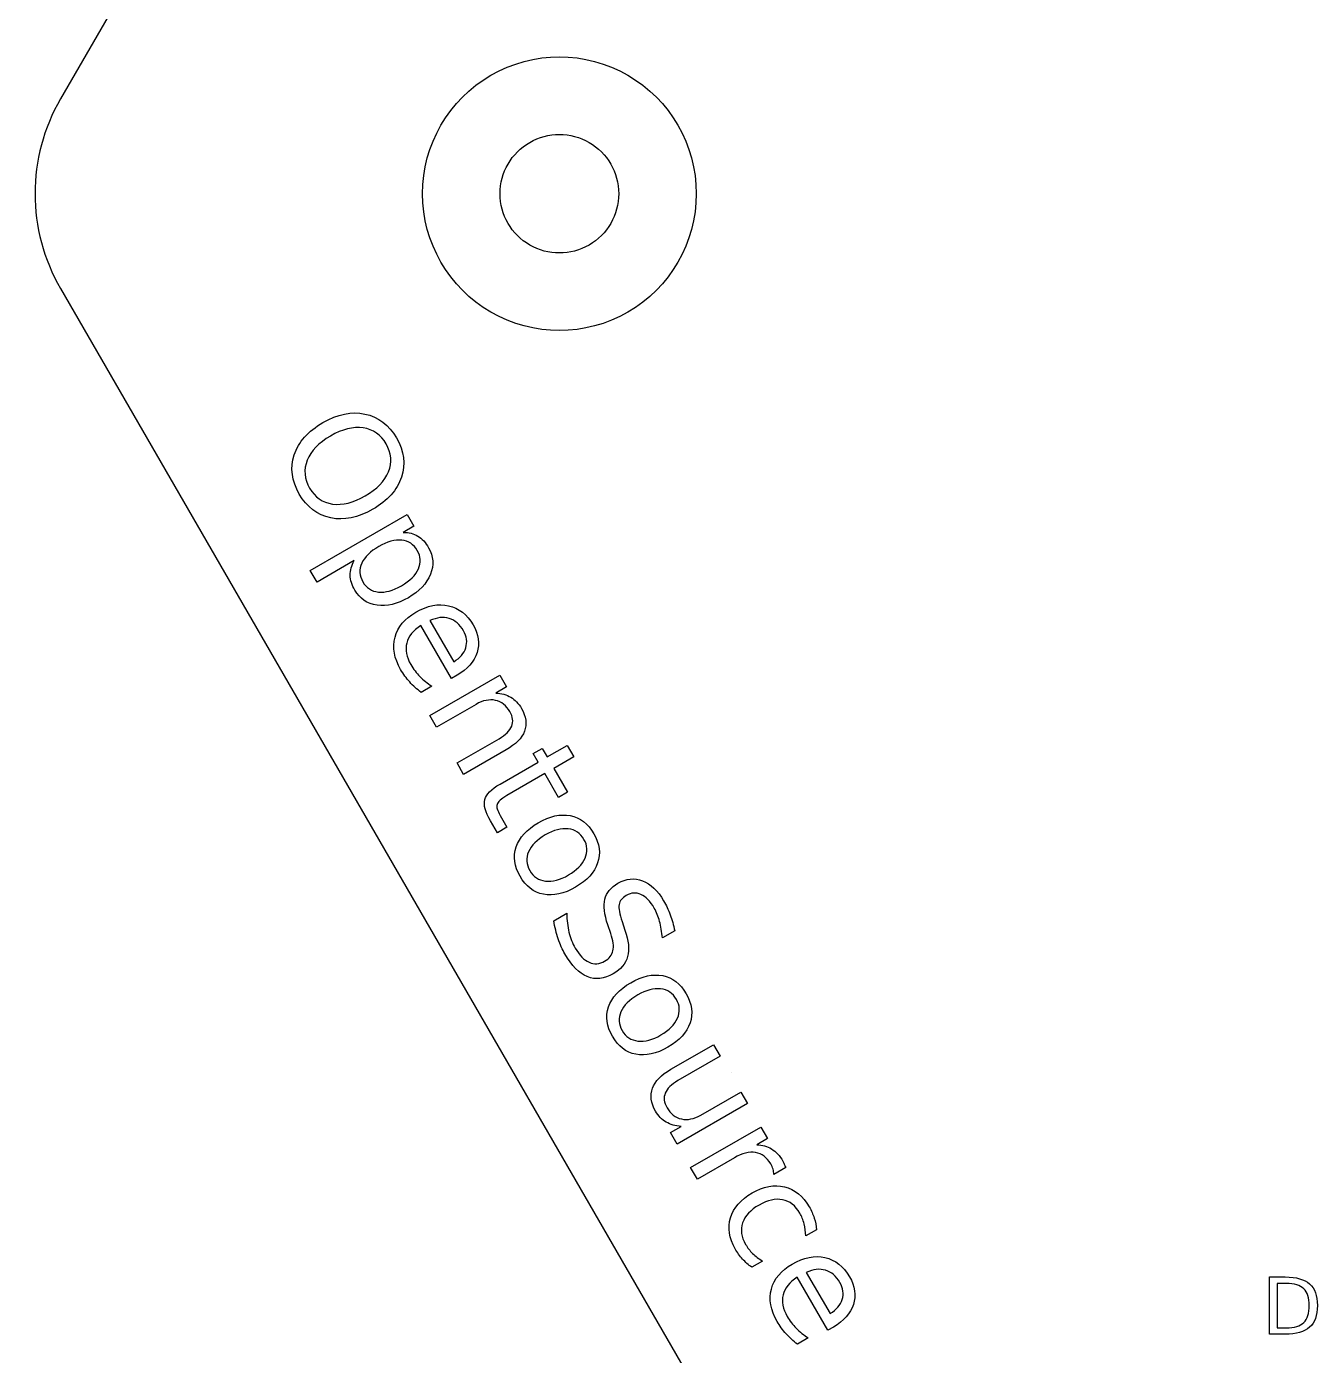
# Model space of a CAD drawing. Extents: x 5 to 486, y 5 to 284.
# Drawn here: x 4.87 to 32.08, y 118.88 to 146.89 of the extents above; entities that cross this region are included whole.
import ezdxf

# ---------------------------------------------------------------- set-up
doc = ezdxf.new("R2010")
doc.units = 0
doc.layers.add('Layer_1', color=7, linetype='CONTINUOUS')

msp = doc.modelspace()

# ---------------------------------------------------------------- linework, layer by layer
at = {"layer": 'Layer_1', "color": 7}
for p, q in [((25.276468, 179.475266), (5.585868, 145.370146)), ((14.851178, 143.370136), (14.851178, 143.370136))]:
    msp.add_line(p, q, dxfattribs=at)
at = {"layer": 'Layer_1', "color": 5}
msp.add_line((13.216562, 143.370136), (13.216562, 143.370136), dxfattribs=at)
at = {"layer": 'Layer_1', "color": 3}
for p, q in [((12.450105, 138.095654), (12.450105, 138.095654)), ((12.666848, 138.22079), (12.666848, 138.22079)), ((10.851161, 135.42622), (12.894367, 136.605865)), ((12.894367, 136.605865), (13.035528, 136.361368)), ((13.035528, 136.361368), (12.810855, 136.231653)), ((11.777357, 135.634963), (10.992322, 135.181723)), ((11.777372, 135.634972), (11.777357, 135.634963)), ((10.992322, 135.181723), (10.851161, 135.42622)), ((12.771763, 135.105982), (12.771763, 135.105982)), ((13.824381, 133.151556), (13.178857, 134.269636)), ((13.372424, 134.370819), (13.874299, 133.504611)), ((13.367527, 132.367959), (14.847724, 133.222552)), ((13.943328, 133.22023), (13.824381, 133.151556)), ((13.943387, 133.220265), (13.943328, 133.22023)), ((14.847724, 133.222552), (14.988885, 132.978054)), ((13.414942, 132.990939), (13.184985, 132.858173)), ((14.988885, 132.978054), (14.758928, 132.845289)), ((14.345267, 132.606461), (13.508687, 132.123462)), ((13.508687, 132.123462), (13.367527, 132.367959)), ((13.942851, 131.371468), (14.828329, 131.882698)), ((15.550754, 131.568503), (15.739743, 131.677616)), ((15.739743, 131.677616), (15.842752, 131.499199)), ((15.842752, 131.499199), (16.263024, 131.741843)), ((16.263024, 131.741843), (16.404148, 131.497323)), ((14.083249, 131.128292), (13.942851, 131.371468)), ((14.976656, 131.644101), (14.083249, 131.128292)), ((14.85023, 130.926166), (15.653763, 131.390086)), ((14.976686, 131.644118), (14.976656, 131.644101)), ((15.653763, 131.390086), (15.550754, 131.568503)), ((16.404148, 131.497323), (15.983876, 131.254679)), ((15.794887, 131.145566), (14.991354, 130.681646)), ((16.084076, 130.644677), (15.794887, 131.145566)), ((15.983876, 131.254679), (16.273065, 130.75379)), ((16.273065, 130.75379), (16.084076, 130.644677)), ((14.85222, 130.266511), (14.996433, 130.016728)), ((14.792903, 129.89922), (14.648691, 130.149004)), ((14.996433, 130.016728), (14.792903, 129.89922)), ((16.619152, 129.760634), (16.619152, 129.760634)), ((16.82532, 129.879664), (16.82532, 129.879664)), ((15.98117, 128.042493), (16.256059, 128.201201)), ((17.423431, 128.025829), (17.483467, 127.84551)), ((17.18471, 127.776989), (17.122576, 127.95786)), ((18.531013, 127.831799), (18.270656, 127.681481)), ((18.531035, 127.831811), (18.531013, 127.831799)), ((18.566406, 126.387892), (18.566406, 126.387892)), ((18.772573, 126.506923), (18.772573, 126.506923)), ((18.450504, 124.913026), (19.34655, 125.430358)), ((19.34655, 125.430358), (19.486947, 125.187182)), ((19.486947, 125.187182), (18.600151, 124.67519)), ((18.450497, 124.913021), (18.450504, 124.913026)), ((19.735517, 124.839056), (19.735517, 124.839056)), ((19.082657, 123.949343), (19.921875, 124.433865)), ((19.921875, 124.433865), (20.062272, 124.19069)), ((20.062272, 124.19069), (18.582074, 123.336098)), ((18.441677, 123.579273), (18.668996, 123.710516)), ((18.582074, 123.336098), (18.441677, 123.579273)), ((18.867515, 122.841855), (20.347712, 123.696447)), ((20.347712, 123.696447), (20.488873, 123.45195)), ((20.488873, 123.45195), (20.258916, 123.319185)), ((19.788427, 123.047547), (19.008675, 122.597358)), ((19.008675, 122.597358), (18.867515, 122.841855)), ((20.870243, 122.843924), (20.620882, 122.698197)), ((21.521586, 121.531847), (21.294267, 121.400604)), ((21.521615, 121.531864), (21.521586, 121.531847)), ((20.379724, 120.872593), (20.155051, 120.742878)), ((21.756842, 119.412131), (21.111319, 120.53021)), ((21.304886, 120.631393), (21.80676, 119.765185)), ((31.063703, 120.53567), (31.398771, 120.53567)), ((31.063703, 119.330242), (31.063703, 120.53567)), ((31.226795, 120.401644), (31.226795, 119.464268)), ((31.423791, 120.401644), (31.226795, 120.401644)), ((21.875789, 119.480805), (21.756842, 119.412131)), ((21.875848, 119.480839), (21.875789, 119.480805)), ((31.398771, 119.330242), (31.063703, 119.330242)), ((31.226795, 119.464268), (31.423791, 119.464268)), ((21.347403, 119.251513), (21.117447, 119.118748))]:
    msp.add_line(p, q, dxfattribs=at)
at = {"layer": 'Layer_1', "color": 5}
for points in [[(14.65887, 145.868286), (15.551373, 146.383573), (16.650982, 146.383573), (17.543486, 145.868286)], [(13.216562, 143.370136), (13.216562, 144.40071), (13.766367, 145.352999), (14.65887, 145.868286)], [(17.543486, 145.868286), (18.435989, 145.352999), (18.985793, 144.40071), (18.985793, 143.370136)], [(14.65887, 140.871986), (13.766367, 141.387272), (13.216562, 142.339562), (13.216562, 143.370136)], [(18.985793, 143.370136), (18.985793, 142.339562), (18.435989, 141.387272), (17.543486, 140.871986)], [(17.543486, 140.871986), (16.650982, 140.356699), (15.551373, 140.356699), (14.65887, 140.871986)]]:
    msp.add_open_spline(points, degree=3, dxfattribs=at)
at = {"layer": 'Layer_1', "color": 7}
for points in [[(5.585868, 145.370146), (4.871337, 144.132541), (4.871337, 142.60775), (5.585868, 141.370146)], [(15.476178, 144.452668), (15.862929, 144.675959), (16.339426, 144.675959), (16.726178, 144.452668)], [(14.851178, 143.370136), (14.851178, 143.816718), (15.089426, 144.229377), (15.476178, 144.452668)], [(16.726178, 144.452668), (17.112929, 144.229377), (17.351178, 143.816718), (17.351178, 143.370136)], [(15.476178, 142.287604), (15.089426, 142.510895), (14.851178, 142.923554), (14.851178, 143.370136)], [(17.351178, 143.370136), (17.351178, 142.923554), (17.112929, 142.510895), (16.726178, 142.287604)], [(16.726178, 142.287604), (16.339426, 142.064313), (15.862929, 142.064313), (15.476178, 142.287604)], [(5.585868, 141.370146), (5.585868, 141.370146), (25.276468, 107.265026), (25.276468, 107.265026)]]:
    msp.add_open_spline(points, degree=3, dxfattribs=at)
at = {"layer": 'Layer_1', "color": 3}
for points in [[(11.11459, 138.543997), (11.426485, 138.72407), (11.722764, 138.784699), (12.003426, 138.725883)], [(12.003426, 138.725883), (12.285471, 138.666692), (12.506611, 138.498328), (12.666848, 138.22079)], [(10.512653, 137.865185), (10.602044, 138.13765), (10.802689, 138.363921), (11.11459, 138.543997)], [(11.966301, 138.43308), (11.756186, 138.463313), (11.526457, 138.406451), (11.277115, 138.262494)], [(12.450105, 138.095654), (12.338194, 138.289489), (12.176926, 138.401965), (11.966301, 138.43308)], [(11.277115, 138.262494), (11.028653, 138.119044), (10.864985, 137.948778), (10.78611, 137.751696)], [(12.498896, 137.510598), (12.57828, 137.706799), (12.562016, 137.901818), (12.450105, 138.095654)], [(12.666848, 138.22079), (12.826575, 137.944134), (12.861304, 137.669319), (12.771034, 137.396346)], [(10.619677, 137.038856), (10.459441, 137.316393), (10.423766, 137.591837), (10.512653, 137.865185)], [(10.78611, 137.751696), (10.707739, 137.553729), (10.724509, 137.357828), (10.83642, 137.163992)], [(12.006572, 136.999038), (12.255913, 137.142995), (12.420022, 137.313515), (12.498896, 137.510598)], [(12.771034, 137.396346), (12.681639, 137.123879), (12.480993, 136.897608), (12.169098, 136.717535)], [(11.280261, 136.535648), (10.9996, 136.594463), (10.779405, 136.762199), (10.619677, 137.038856)], [(10.83642, 137.163992), (10.948331, 136.970157), (11.109093, 136.858564), (11.318705, 136.829214)], [(11.318705, 136.829214), (11.528821, 136.79898), (11.75811, 136.855588), (12.006572, 136.999038)], [(12.169098, 136.717535), (11.858076, 136.537967), (11.561798, 136.477338), (11.280261, 136.535648)], [(12.810855, 136.231653), (12.928466, 136.23142), (13.0308, 136.204745), (13.117857, 136.151628)], [(13.117857, 136.151628), (13.206311, 136.098143), (13.281823, 136.017215), (13.344392, 135.908843)], [(12.294106, 135.933308), (12.115248, 135.830045), (11.995829, 135.712345), (11.935847, 135.580209)], [(12.77771, 136.066259), (12.634165, 136.080889), (12.472964, 136.036572), (12.294106, 135.933308)], [(13.106511, 135.8508), (13.032243, 135.979436), (12.922642, 136.051256), (12.77771, 136.066259)], [(13.127941, 135.459641), (13.187923, 135.591777), (13.180779, 135.722163), (13.106511, 135.8508)], [(13.344392, 135.908843), (13.448163, 135.729105), (13.460985, 135.542085), (13.382857, 135.347783)], [(11.691856, 135.328326), (11.690273, 135.430791), (11.718779, 135.533007), (11.777372, 135.634972)], [(11.935847, 135.580209), (11.877253, 135.4477), (11.88509, 135.317127), (11.959358, 135.188491)], [(11.79018, 135.011519), (11.727612, 135.119891), (11.694837, 135.225493), (11.691856, 135.328326)], [(12.771763, 135.105982), (12.950621, 135.209245), (13.069347, 135.327132), (13.127941, 135.459641)], [(13.382857, 135.347783), (13.305233, 135.152597), (13.150119, 134.987857), (12.917516, 134.853564)], [(12.256848, 134.697681), (12.049508, 134.727168), (11.893952, 134.831781), (11.79018, 135.011519)], [(11.959358, 135.188491), (12.033626, 135.059854), (12.142533, 134.988221), (12.286078, 134.973591)], [(12.286078, 134.973591), (12.43101, 134.958588), (12.592906, 135.002718), (12.771763, 135.105982)], [(12.917516, 134.853564), (12.684914, 134.719271), (12.464691, 134.66731), (12.256848, 134.697681)], [(13.076029, 134.548599), (13.318325, 134.688489), (13.548042, 134.734184), (13.76518, 134.685683)], [(12.637345, 134.02043), (12.695435, 134.237231), (12.841663, 134.413288), (13.076029, 134.548599)], [(13.777101, 134.417671), (13.653647, 134.454474), (13.518755, 134.438856), (13.372424, 134.370819)], [(13.76518, 134.685683), (13.983706, 134.63681), (14.157063, 134.501358), (14.285252, 134.279328)], [(13.178857, 134.269636), (13.017557, 134.162411), (12.918795, 134.03843), (12.882574, 133.897692)], [(14.080551, 134.15762), (14.002213, 134.293305), (13.901063, 134.379989), (13.777101, 134.417671)], [(14.285252, 134.279328), (14.400215, 134.080206), (14.426698, 133.885801), (14.3647, 133.696112)], [(12.755458, 133.339712), (12.61913, 133.57584), (12.579759, 133.802745), (12.637345, 134.02043)], [(12.882574, 133.897692), (12.847746, 133.756584), (12.876877, 133.605411), (12.969967, 133.444175)], [(14.127945, 133.800835), (14.165531, 133.918866), (14.149733, 134.037794), (14.080551, 134.15762)], [(13.874299, 133.504611), (14.00631, 133.583199), (14.090858, 133.68194), (14.127945, 133.800835)], [(14.3647, 133.696112), (14.304091, 133.506051), (14.163653, 133.347435), (13.943387, 133.220265)], [(12.945508, 133.077626), (12.873237, 133.158075), (12.809887, 133.245438), (12.755458, 133.339712)], [(12.969967, 133.444175), (13.023887, 133.350782), (13.08749, 133.26709), (13.160775, 133.193099)], [(13.184985, 132.858173), (13.09762, 132.924034), (13.017794, 132.997185), (12.945508, 133.077626)], [(13.160775, 133.193099), (13.234568, 133.118228), (13.319291, 133.050841), (13.414942, 132.990939)], [(14.758928, 132.845289), (14.881488, 132.838514), (14.987433, 132.808637), (15.076762, 132.755658)], [(14.753181, 132.690426), (14.625733, 132.717874), (14.489762, 132.689886), (14.345267, 132.606461)], [(15.058043, 132.452335), (14.982248, 132.583614), (14.880628, 132.662978), (14.753181, 132.690426)], [(15.076762, 132.755658), (15.166615, 132.701806), (15.241299, 132.623337), (15.300816, 132.520252)], [(15.300816, 132.520252), (15.398992, 132.350205), (15.420397, 132.191048), (15.365032, 132.042781)], [(15.09556, 132.146237), (15.133625, 132.24105), (15.12112, 132.343082), (15.058043, 132.452335)], [(14.828329, 131.882698), (14.968417, 131.963578), (15.057494, 132.051424), (15.09556, 132.146237)], [(15.365032, 132.042781), (15.31054, 131.89502), (15.181092, 131.762132), (14.976686, 131.644118)], [(14.528766, 130.597836), (14.558047, 130.709896), (14.665201, 130.81934), (14.85023, 130.926166)], [(14.648691, 130.149004), (14.54034, 130.336672), (14.500366, 130.486283), (14.528766, 130.597836)], [(14.991354, 130.681646), (14.870643, 130.611954), (14.802519, 130.55089), (14.786983, 130.498455)], [(14.786983, 130.498455), (14.771976, 130.445147), (14.793722, 130.367833), (14.85222, 130.266511)], [(15.656017, 130.110308), (15.899192, 130.250706), (16.124096, 130.30067), (16.330727, 130.260201)], [(16.330727, 130.260201), (16.537862, 130.218848), (16.702727, 130.092002), (16.82532, 129.879664)], [(15.188858, 129.600942), (15.258006, 129.800633), (15.413726, 129.970421), (15.656017, 130.110308)], [(16.287292, 129.981374), (16.142226, 129.99865), (15.981144, 129.956164), (15.804045, 129.853916)], [(16.619152, 129.760634), (16.543867, 129.891032), (16.433247, 129.964612), (16.287292, 129.981374)], [(15.804045, 129.853916), (15.626951, 129.751671), (15.508921, 129.6336), (15.449957, 129.499702)], [(16.642308, 129.363422), (16.701648, 129.498712), (16.693929, 129.631116), (16.619152, 129.760634)], [(16.82532, 129.879664), (16.947405, 129.668207), (16.97457, 129.462448), (16.906815, 129.262388)], [(15.271109, 128.98234), (15.148515, 129.194678), (15.121099, 129.400879), (15.188858, 129.600942)], [(15.449957, 129.499702), (15.39238, 129.36543), (15.401489, 129.232655), (15.477283, 129.101375)], [(16.291621, 129.00941), (16.466956, 129.110639), (16.583852, 129.228644), (16.642308, 129.363422)], [(16.906815, 129.262388), (16.839055, 129.062324), (16.683587, 128.892094), (16.440412, 128.751696)], [(15.764946, 128.60313), (15.557806, 128.644479), (15.393194, 128.770883), (15.271109, 128.98234)], [(15.477283, 129.101375), (15.55206, 128.971858), (15.662424, 128.898716), (15.808374, 128.881951)], [(15.808374, 128.881951), (15.954324, 128.865186), (16.115406, 128.907672), (16.291621, 129.00941)], [(17.335219, 128.834825), (17.509669, 128.935545), (17.68247, 128.953665), (17.853622, 128.889188)], [(17.853622, 128.889188), (18.025277, 128.823827), (18.173419, 128.683215), (18.298047, 128.467352)], [(16.440412, 128.751696), (16.19812, 128.611809), (15.972965, 128.562287), (15.764946, 128.60313)], [(17.059416, 128.497614), (17.092618, 128.635435), (17.184552, 128.747838), (17.335219, 128.834825)], [(17.511257, 128.578747), (17.424029, 128.528386), (17.372956, 128.464243), (17.358038, 128.386319)], [(17.819699, 128.599995), (17.718038, 128.645855), (17.615224, 128.638772), (17.511257, 128.578747)], [(18.098854, 128.311818), (18.014921, 128.457196), (17.921869, 128.553254), (17.819699, 128.599995)], [(17.122576, 127.95786), (17.047287, 128.179887), (17.026233, 128.359805), (17.059416, 128.497614)], [(17.358038, 128.386319), (17.344489, 128.30801), (17.366286, 128.187847), (17.423431, 128.025829)], [(18.21345, 128.030839), (18.185378, 128.134457), (18.147179, 128.228117), (18.098854, 128.311818)], [(18.298047, 128.467352), (18.351459, 128.37484), (18.397514, 128.27573), (18.436212, 128.170024)], [(16.0758, 127.661878), (16.036412, 127.778934), (16.004869, 127.905806), (15.98117, 128.042493)], [(16.256059, 128.201201), (16.257838, 128.057731), (16.27332, 127.925111), (16.302505, 127.803339)], [(18.270656, 127.681481), (18.260625, 127.810788), (18.241556, 127.92724), (18.21345, 128.030839)], [(18.436212, 128.170024), (18.47491, 128.064317), (18.506518, 127.951579), (18.531035, 127.831811)], [(16.302505, 127.803339), (16.3317, 127.681573), (16.375293, 127.570469), (16.433283, 127.470027)], [(17.230435, 127.413955), (17.250977, 127.504524), (17.235736, 127.625535), (17.18471, 127.776989)], [(17.483467, 127.84551), (17.560536, 127.624509), (17.578268, 127.439149), (17.536665, 127.289431)], [(16.216525, 127.344882), (16.162605, 127.438275), (16.115696, 127.54394), (16.0758, 127.661878)], [(16.433283, 127.470027), (16.521286, 127.317601), (16.619154, 127.217274), (16.726886, 127.169046)], [(16.689597, 126.867337), (16.517157, 126.938119), (16.359466, 127.097301), (16.216525, 127.344882)], [(16.726886, 127.169046), (16.834613, 127.120815), (16.943985, 127.128747), (17.055003, 127.192843)], [(17.055003, 127.192843), (17.151919, 127.248798), (17.210396, 127.322502), (17.230435, 127.413955)], [(17.536665, 127.289431), (17.496451, 127.139338), (17.396167, 127.018002), (17.235812, 126.925421)], [(17.235812, 126.925421), (17.044617, 126.815035), (16.862545, 126.795673), (16.689597, 126.867337)], [(17.60327, 126.737567), (17.846445, 126.877965), (18.071349, 126.927929), (18.27798, 126.887459)], [(18.27798, 126.887459), (18.485115, 126.846107), (18.649979, 126.719261), (18.772573, 126.506923)], [(17.136111, 126.228201), (17.205259, 126.427891), (17.360979, 126.59768), (17.60327, 126.737567)], [(18.234544, 126.608634), (18.089479, 126.625909), (17.928397, 126.583423), (17.751298, 126.481175)], [(18.566406, 126.387892), (18.49112, 126.518291), (18.3805, 126.591871), (18.234544, 126.608634)], [(17.751298, 126.481175), (17.574204, 126.37893), (17.456175, 126.260858), (17.39721, 126.12696)], [(18.58956, 125.990682), (18.648901, 126.125971), (18.641183, 126.258375), (18.566406, 126.387892)], [(18.772573, 126.506923), (18.894658, 126.295466), (18.921823, 126.089707), (18.854068, 125.889647)], [(17.218362, 125.609599), (17.095768, 125.821937), (17.068351, 126.028138), (17.136111, 126.228201)], [(17.39721, 126.12696), (17.339633, 125.992689), (17.348742, 125.859913), (17.424536, 125.728634)], [(18.238874, 125.636668), (18.414209, 125.737898), (18.531104, 125.855903), (18.58956, 125.990682)], [(18.854068, 125.889647), (18.786308, 125.689583), (18.63084, 125.519353), (18.387665, 125.378955)], [(17.712199, 125.230388), (17.505059, 125.271738), (17.340446, 125.398142), (17.218362, 125.609599)], [(17.424536, 125.728634), (17.499314, 125.599116), (17.609677, 125.525975), (17.755627, 125.50921)], [(17.755627, 125.50921), (17.901577, 125.492445), (18.062659, 125.534931), (18.238874, 125.636668)], [(18.387665, 125.378955), (18.145374, 125.239068), (17.920218, 125.189546), (17.712199, 125.230388)], [(18.062914, 124.513036), (18.117776, 124.662187), (18.24697, 124.795515), (18.450497, 124.913021)], [(18.600151, 124.67519), (18.460063, 124.59431), (18.370543, 124.506208), (18.331593, 124.410885)], [(18.127886, 124.03424), (18.029709, 124.204286), (18.008052, 124.363885), (18.062914, 124.513036)], [(18.331593, 124.410885), (18.293528, 124.316073), (18.306033, 124.21404), (18.36911, 124.104787)], [(18.36911, 124.104787), (18.444905, 123.973507), (18.546525, 123.894144), (18.673973, 123.866696)], [(18.349079, 123.800707), (18.261133, 123.85331), (18.187402, 123.931154), (18.127886, 124.03424)], [(18.673973, 123.866696), (18.801934, 123.83837), (18.938162, 123.865919), (19.082657, 123.949343)], [(18.668996, 123.710516), (18.545043, 123.71766), (18.438404, 123.747724), (18.349079, 123.800707)], [(20.258916, 123.319185), (20.378291, 123.31997), (20.483218, 123.291855), (20.573698, 123.23484)], [(20.236338, 123.159892), (20.105131, 123.181644), (19.955827, 123.144196), (19.788427, 123.047547)], [(20.554272, 122.920537), (20.474917, 123.057984), (20.368939, 123.137769), (20.236338, 123.159892)], [(20.573698, 123.23484), (20.665076, 123.178345), (20.744593, 123.091506), (20.812249, 122.974324)], [(20.812249, 122.974324), (20.821913, 122.957585), (20.83136, 122.938369), (20.840591, 122.916676)], [(20.603383, 122.807919), (20.593025, 122.844231), (20.576654, 122.88177), (20.554272, 122.920537)], [(20.620882, 122.698197), (20.620973, 122.734665), (20.61514, 122.77124), (20.603383, 122.807919)], [(20.840591, 122.916676), (20.850316, 122.895268), (20.8602, 122.871018), (20.870243, 122.843924)], [(20.160954, 122.307545), (20.402371, 122.446927), (20.630393, 122.490468), (20.845021, 122.438169)], [(20.845021, 122.438169), (21.060162, 122.384991), (21.23437, 122.242982), (21.367646, 122.012142)], [(19.70768, 121.783287), (19.771974, 121.995447), (19.923065, 122.170199), (20.160954, 122.307545)], [(20.804758, 122.162936), (20.654838, 122.192681), (20.489567, 122.155413), (20.308945, 122.051131)], [(21.167546, 121.882517), (21.076491, 122.040228), (20.955562, 122.133701), (20.804758, 122.162936)], [(20.308945, 122.051131), (20.128329, 121.946852), (20.012978, 121.822104), (19.962894, 121.676886)], [(21.259053, 121.65693), (21.238743, 121.736836), (21.208241, 121.812031), (21.167546, 121.882517)], [(21.367646, 122.012142), (21.410884, 121.937251), (21.445176, 121.859544), (21.47052, 121.77902)], [(19.804278, 121.130677), (19.675581, 121.353588), (19.643381, 121.571124), (19.70768, 121.783287)], [(19.962894, 121.676886), (19.913694, 121.532179), (19.934622, 121.38097), (20.025677, 121.223258)], [(21.294267, 121.400604), (21.292485, 121.491206), (21.280747, 121.576648), (21.259053, 121.65693)], [(21.47052, 121.77902), (21.496753, 121.69901), (21.513785, 121.616625), (21.521615, 121.531864)], [(19.961598, 120.91313), (19.904026, 120.976221), (19.851586, 121.048737), (19.804278, 121.130677)], [(20.025677, 121.223258), (20.066372, 121.152773), (20.115822, 121.088516), (20.174027, 121.03049)], [(20.174027, 121.03049), (20.233581, 120.972067), (20.302146, 120.919434), (20.379724, 120.872593)], [(20.155051, 120.742878), (20.084163, 120.792407), (20.019679, 120.849158), (19.961598, 120.91313)], [(20.569806, 120.281005), (20.627896, 120.497806), (20.774124, 120.673862), (21.00849, 120.809173)], [(21.00849, 120.809173), (21.250786, 120.949063), (21.480503, 120.994758), (21.697641, 120.946258)], [(21.697641, 120.946258), (21.916166, 120.897384), (22.089524, 120.761933), (22.217713, 120.539903)], [(21.111319, 120.53021), (20.950018, 120.422986), (20.851257, 120.299004), (20.815035, 120.158267)], [(21.709562, 120.678246), (21.586108, 120.715048), (21.451216, 120.69943), (21.304886, 120.631393)], [(22.013012, 120.418194), (21.934675, 120.553879), (21.833524, 120.640563), (21.709562, 120.678246)], [(22.217713, 120.539903), (22.332676, 120.34078), (22.359159, 120.146375), (22.297161, 119.956687)], [(31.398771, 120.53567), (31.632369, 120.53567), (31.803801, 120.486957), (31.913068, 120.389532)], [(20.687919, 119.600287), (20.551591, 119.836414), (20.51222, 120.06332), (20.569806, 120.281005)], [(22.060406, 120.06141), (22.097992, 120.17944), (22.082194, 120.298369), (22.013012, 120.418194)], [(31.78873, 120.288609), (31.71176, 120.363966), (31.590114, 120.401644), (31.423791, 120.401644)], [(31.904994, 119.934166), (31.904994, 120.095644), (31.866239, 120.213791), (31.78873, 120.288609)], [(31.913068, 120.389532), (32.022336, 120.292647), (32.076969, 120.140858), (32.076969, 119.934166)], [(20.815035, 120.158267), (20.780207, 120.017158), (20.809338, 119.865986), (20.902428, 119.70475)], [(21.80676, 119.765185), (21.938771, 119.843773), (22.023319, 119.942515), (22.060406, 120.06141)], [(22.297161, 119.956687), (22.236552, 119.766625), (22.096114, 119.608009), (21.875848, 119.480839)], [(31.78873, 119.577303), (31.866239, 119.652658), (31.904994, 119.771613), (31.904994, 119.934166)], [(32.076969, 119.934166), (32.076969, 119.726399), (32.022066, 119.573803), (31.91226, 119.476379)], [(20.902428, 119.70475), (20.956349, 119.611356), (21.019951, 119.527664), (21.093236, 119.453674)], [(20.87797, 119.3382), (20.805699, 119.41865), (20.742348, 119.506012), (20.687919, 119.600287)], [(21.117447, 119.118748), (21.030081, 119.184608), (20.950255, 119.257759), (20.87797, 119.3382)], [(21.093236, 119.453674), (21.167029, 119.378802), (21.251752, 119.311415), (21.347403, 119.251513)], [(31.91226, 119.476379), (31.802461, 119.378954), (31.631298, 119.330242), (31.398771, 119.330242)], [(31.423791, 119.464268), (31.590114, 119.464268), (31.71176, 119.501946), (31.78873, 119.577303)]]:
    msp.add_open_spline(points, degree=3, dxfattribs=at)

doc.saveas('drawing.dxf')
